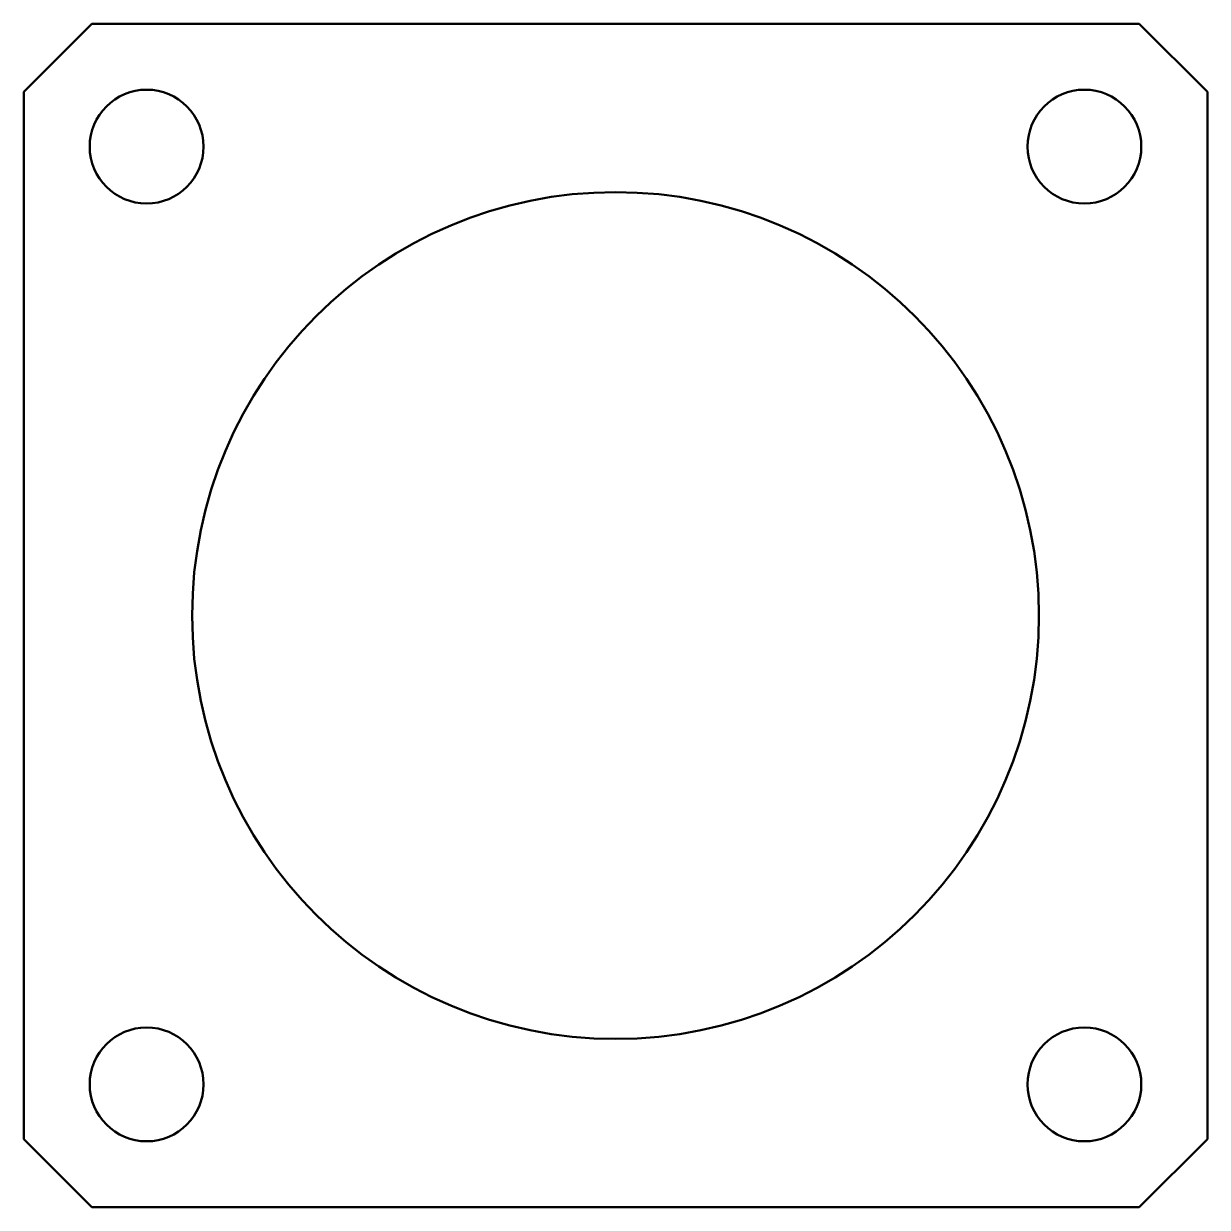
# Model space of a CAD drawing. Header units: millimetres. Extents: x 5.7 to 31.7, y 5.9 to 31.9.
import ezdxf

# ---------------------------------------------------------------- set-up
doc = ezdxf.new("R2010")
doc.units = ezdxf.units.MM
doc.layers.add('Visible (ISO)', color=7, linetype='Continuous', lineweight=50)

msp = doc.modelspace()

# ---------------------------------------------------------------- linework, layer by layer
at = {"layer": 'Visible (ISO)'}
for p, q in [((7.241, 31.917), (5.741, 30.417)), ((30.241, 31.917), (7.241, 31.917)), ((31.741, 30.417), (30.241, 31.917)), ((5.741, 30.417), (5.741, 7.417)), ((31.741, 7.417), (31.741, 30.417)), ((5.741, 7.417), (7.241, 5.917)), ((30.241, 5.917), (31.741, 7.417)), ((7.241, 5.917), (30.241, 5.917))]:
    msp.add_line(p, q, dxfattribs=at)
for centre, radius in [((8.441, 29.217), 1.25), ((29.041, 29.217), 1.25), ((18.741, 18.917), 9.3), ((8.441, 8.617), 1.25), ((29.041, 8.617), 1.25)]:
    msp.add_circle(centre, radius, dxfattribs=at)

doc.saveas('drawing.dxf')
